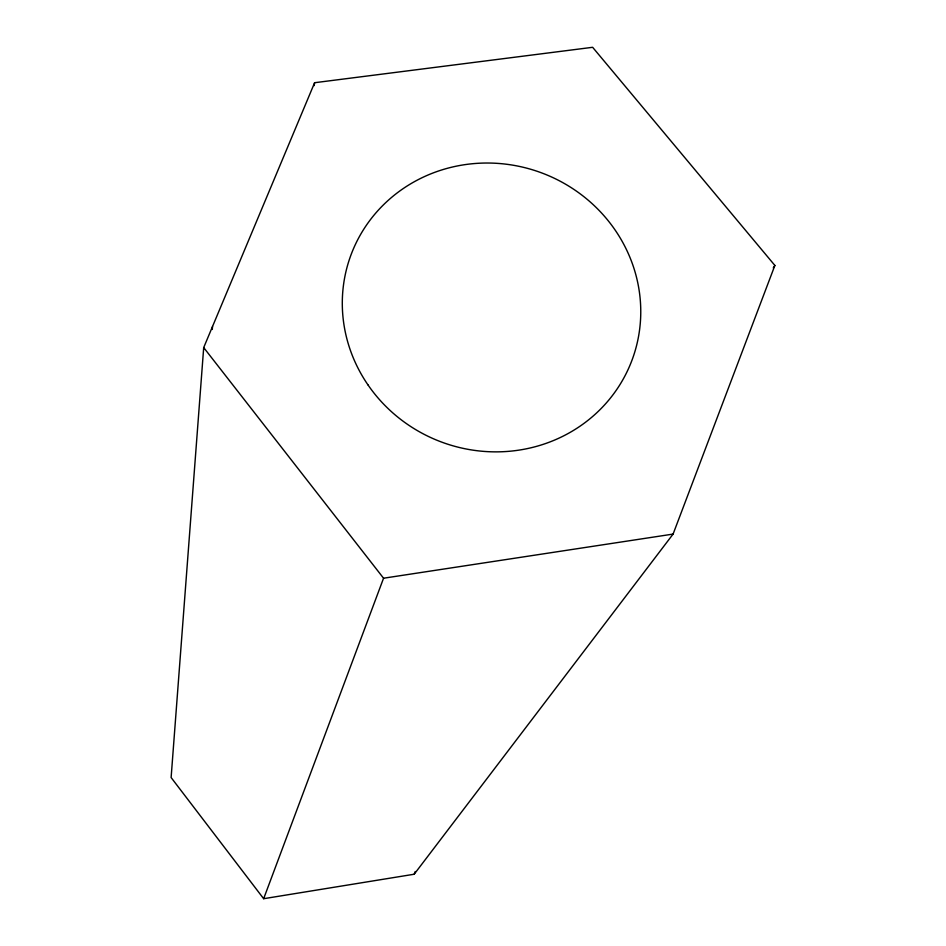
<?xml version="1.0" encoding="UTF-8"?>
<svg xmlns="http://www.w3.org/2000/svg" width="946" height="946" viewBox="0 0 946 946"><rect width="100%" height="100%" fill="white"/><g stroke="black" fill="none" stroke-linecap="round" stroke-linejoin="round"><path stroke-width="1.42" d="M203.697 347.584L171.12 777.541L263.65 898.7L414.182 874.234L673.091 534.088L774.88 265.448L592.634 47.3L314.616 82.716L203.697 347.584L383.556 578.219L263.65 898.7M212.282 329.456L212.531 326.512M314.155 85.637L314.616 82.716M414.182 874.234L415.247 871.491M773.26 267.907L774.88 265.448M383.556 578.219L673.091 534.088M367.899 384.786A150.036 143.579 20.9 0 0 625.732 374.391A150.036 143.579 20.9 0 0 480.97 163.15A150.036 143.579 20.9 0 0 367.899 384.786"/></g></svg>
